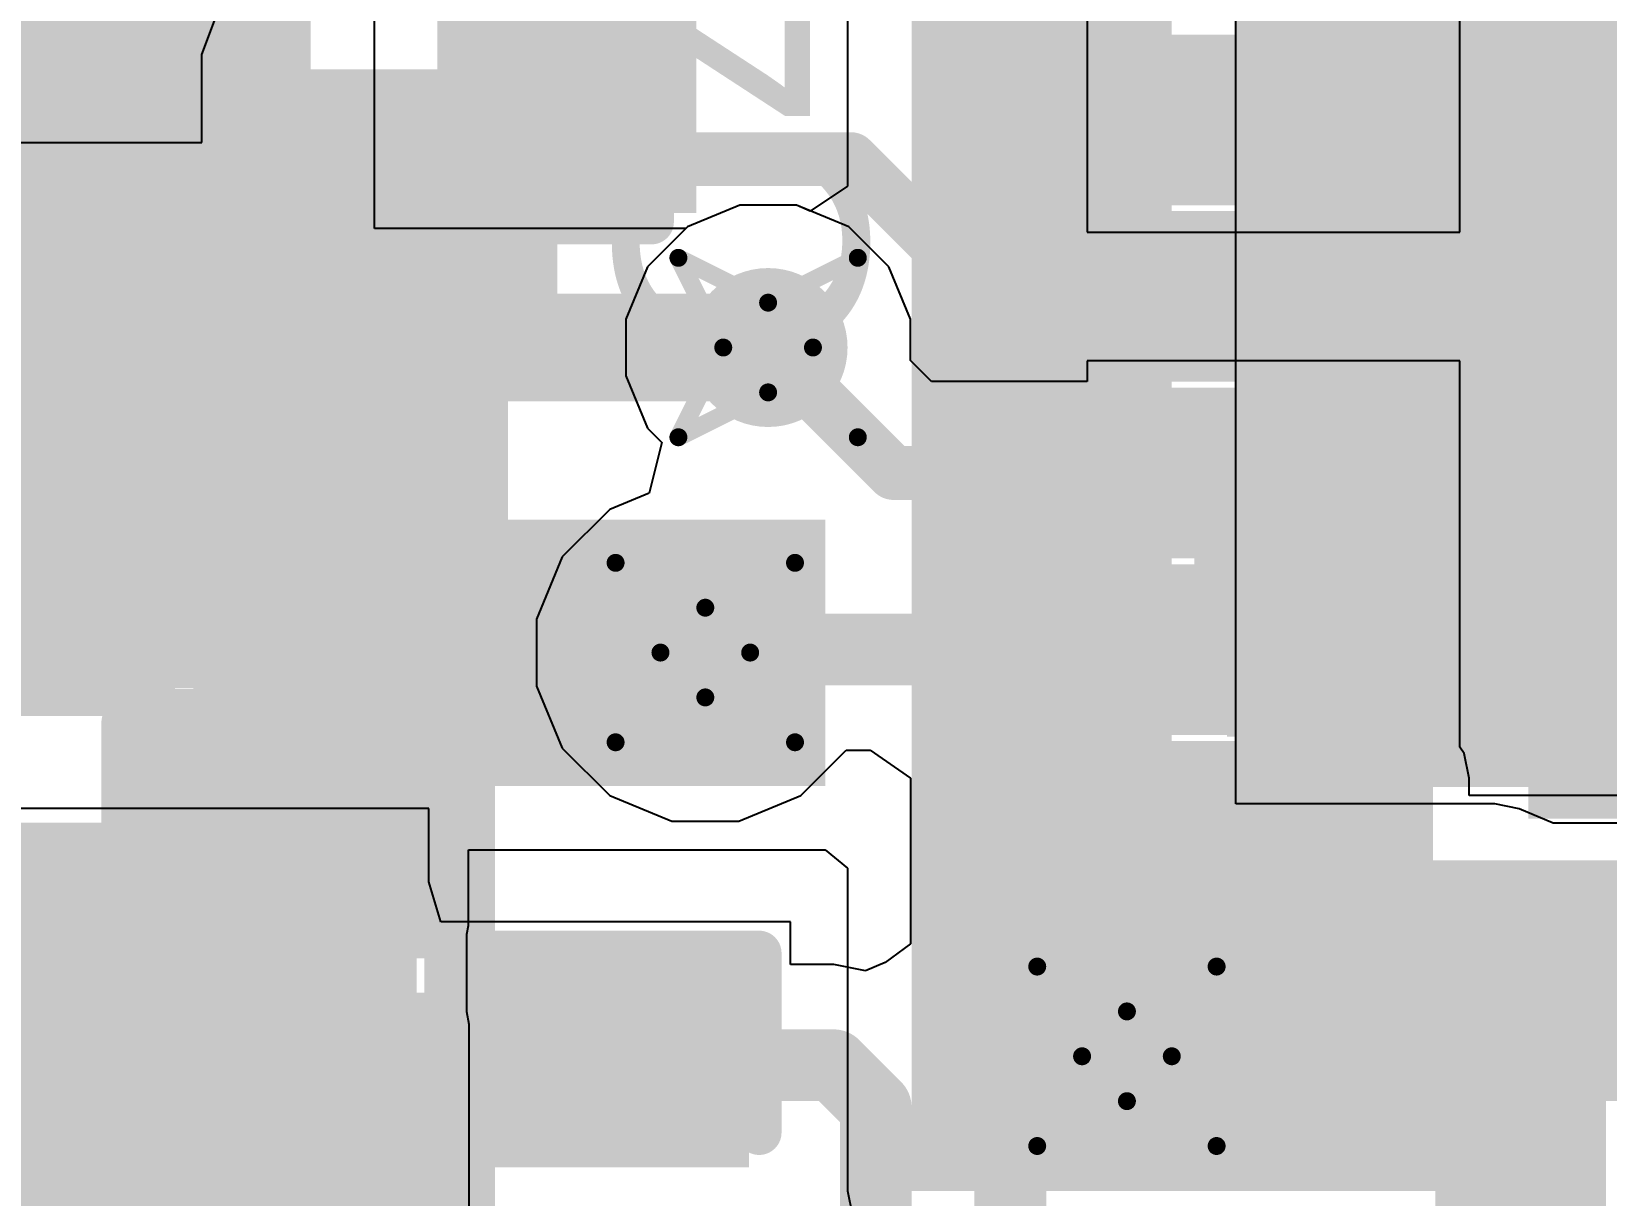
# Model space of a CAD drawing. Header units: inches. Extents: x -8 to 384, y -12 to 64.
# Drawn here: x 3.858 to 8.317, y 17.97 to 21.266 of the extents above; entities that cross this region are included whole.
import ezdxf

# ---------------------------------------------------------------- set-up
doc = ezdxf.new("R2010")
doc.units = ezdxf.units.IN
for name, color, linetype in [('Board_outline', 216, 'Continuous'), ('Bottom Layer', 5, 'Continuous'), ('Bottom Overlay', 54, 'Continuous'), ('Bottom Paste', 16, 'Continuous'), ('Bottom Solder', 6, 'Continuous'), ('Drill Drawing', 1, 'Continuous'), ('Top Layer', 1, 'Continuous'), ('Top Overlay', 2, 'Continuous'), ('Top Paste', 8, 'Continuous'), ('Top Solder', 216, 'Continuous'), ('Via Holes', 16, 'Continuous')]:
    doc.layers.add(name, color=color, linetype=linetype)
doc.styles.add('Arial', font='', dxfattribs={"height": 0.2})
doc.styles.get('Arial').set_extended_font_data('Arial')

# ---------------------------------------------------------------- blocks, each defined once
blk = doc.blocks.new('XC32M4_32_000_F12NLDT_7')
at = {"layer": 'Top Layer'}
for points in [[(-1.8, 1.45), (-0.5, 1.45), (-0.5, 0.25), (-1.8, 0.25)], [(0.5, 1.45), (1.8, 1.45), (1.8, 0.25), (0.5, 0.25)], [(-1.8, -0.25), (-0.5, -0.25), (-0.5, -1.45), (-1.8, -1.45)], [(0.5, -0.25), (1.8, -0.25), (1.8, -1.45), (0.5, -1.45)]]:
    blk.add_hatch(color=1, dxfattribs=at).paths.add_polyline_path(points)
at = {"layer": 'Top Paste'}
for points in [[(-1.8, 1.45), (-0.5, 1.45), (-0.5, 0.25), (-1.8, 0.25)], [(0.5, 1.45), (1.8, 1.45), (1.8, 0.25), (0.5, 0.25)], [(-1.8, -0.25), (-0.5, -0.25), (-0.5, -1.45), (-1.8, -1.45)], [(0.5, -0.25), (1.8, -0.25), (1.8, -1.45), (0.5, -1.45)]]:
    blk.add_hatch(color=8, dxfattribs=at).paths.add_polyline_path(points)
at = {"layer": 'Top Solder'}
for points in [[(-1.9016, 1.5516), (-0.3984, 1.5516), (-0.3984, 0.1484), (-1.9016, 0.1484)], [(0.3984, 1.5516), (1.9016, 1.5516), (1.9016, 0.1484), (0.3984, 0.1484)], [(-1.9016, -0.1484), (-0.3984, -0.1484), (-0.3984, -1.5516), (-1.9016, -1.5516)], [(0.3984, -0.1484), (1.9016, -0.1484), (1.9016, -1.5516), (0.3984, -1.5516)]]:
    blk.add_hatch(color=216, dxfattribs=at).paths.add_polyline_path(points)
at = {"layer": 'Top Overlay'}
for points in [[(-0.2024, 1.2954, 0.127, 0.127, 0), (0.204, 1.2954, 0.127, 0.127, 0)], [(-1.6502, -0.0508, 0.127, 0.127, 0), (-1.6502, 0.0762, 0.127, 0.127, 0)], [(1.6264, -0.0508, 0.127, 0.127, 0), (1.6264, 0.0762, 0.127, 0.127, 0)], [(-0.2024, -1.2954, 0.127, 0.127, 0), (0.204, -1.2954, 0.127, 0.127, 0)]]:
    blk.add_lwpolyline(points, format="xyseb", dxfattribs=at)
for points in [[(-0.2341, 1.2954, 0.0635, 0.0635, 1), (-0.1706, 1.2954, 0.0635, 0.0635, 1)], [(0.1723, 1.2954, 0.0635, 0.0635, 1), (0.2358, 1.2954, 0.0635, 0.0635, 1)], [(-1.6819, 0.0762, 0.0635, 0.0635, 1), (-1.6184, 0.0762, 0.0635, 0.0635, 1)], [(1.5947, 0.0762, 0.0635, 0.0635, 1), (1.6582, 0.0762, 0.0635, 0.0635, 1)], [(-1.6819, -0.0508, 0.0635, 0.0635, 1), (-1.6184, -0.0508, 0.0635, 0.0635, 1)], [(1.5947, -0.0508, 0.0635, 0.0635, 1), (1.6582, -0.0508, 0.0635, 0.0635, 1)], [(-2.0566, -0.9906, 0.254, 0.254, 1), (-2.1582, -0.9906, 0.254, 0.254, 1)], [(-2.2217, -0.9906, 0.127, 0.127, 1), (-2.0947, -0.9906, 0.127, 0.127, 1)], [(-2.1201, -0.9906, 0.127, 0.127, 1), (-1.9931, -0.9906, 0.127, 0.127, 1)], [(-0.2341, -1.2954, 0.0635, 0.0635, 1), (-0.1706, -1.2954, 0.0635, 0.0635, 1)], [(0.1723, -1.2954, 0.0635, 0.0635, 1), (0.2358, -1.2954, 0.0635, 0.0635, 1)]]:
    blk.add_lwpolyline(points, format="xyseb", close=True, dxfattribs=at)
blk = doc.blocks.new('C___0402_22')
at = {"layer": 'Top Layer'}
for points in [[(-0.6985, -0.3175), (-0.6985, 0.3175), (-0.2413, 0.3175), (-0.2413, -0.3175)], [(0.2413, -0.3175), (0.2413, 0.3175), (0.6985, 0.3175), (0.6985, -0.3175)]]:
    blk.add_hatch(color=1, dxfattribs=at).paths.add_polyline_path(points)
at = {"layer": 'Top Paste'}
for points in [[(-0.6985, -0.3175), (-0.6985, 0.3175), (-0.2413, 0.3175), (-0.2413, -0.3175)], [(0.2413, -0.3175), (0.2413, 0.3175), (0.6985, 0.3175), (0.6985, -0.3175)]]:
    blk.add_hatch(color=8, dxfattribs=at).paths.add_polyline_path(points)
at = {"layer": 'Top Solder'}
for points in [[(-0.7585, -0.3775), (-0.7585, 0.3775), (-0.1813, 0.3775), (-0.1813, -0.3775)], [(0.1813, -0.3775), (0.1813, 0.3775), (0.7585, 0.3775), (0.7585, -0.3775)]]:
    blk.add_hatch(color=216, dxfattribs=at).paths.add_polyline_path(points)
at = {"layer": 'Top Overlay'}
for points in [[(-0.7874, 0.4064, 0.127, 0.127, 0), (-0.2794, 0.4064, 0.127, 0.127, 0)], [(-0.7874, 0.4064, 0.127, 0.127, 0), (-0.7874, -0.4064, 0.127, 0.127, 0)], [(0.2794, 0.4064, 0.127, 0.127, 0), (0.7874, 0.4064, 0.127, 0.127, 0)], [(0.7874, 0.4064, 0.127, 0.127, 0), (0.7874, -0.4064, 0.127, 0.127, 0)], [(-0.7874, -0.4064, 0.127, 0.127, 0), (-0.2794, -0.4064, 0.127, 0.127, 0)], [(0.2794, -0.4064, 0.127, 0.127, 0), (0.7874, -0.4064, 0.127, 0.127, 0)]]:
    blk.add_lwpolyline(points, format="xyseb", dxfattribs=at)
for points in [[(-0.8191, 0.4064, 0.0635, 0.0635, 1), (-0.7556, 0.4064, 0.0635, 0.0635, 1)], [(-0.8191, 0.4064, 0.0635, 0.0635, 1), (-0.7556, 0.4064, 0.0635, 0.0635, 1)], [(-0.3111, 0.4064, 0.0635, 0.0635, 1), (-0.2477, 0.4064, 0.0635, 0.0635, 1)], [(0.2477, 0.4064, 0.0635, 0.0635, 1), (0.3111, 0.4064, 0.0635, 0.0635, 1)], [(0.7556, 0.4064, 0.0635, 0.0635, 1), (0.8191, 0.4064, 0.0635, 0.0635, 1)], [(0.7556, 0.4064, 0.0635, 0.0635, 1), (0.8191, 0.4064, 0.0635, 0.0635, 1)], [(-0.8191, -0.4064, 0.0635, 0.0635, 1), (-0.7556, -0.4064, 0.0635, 0.0635, 1)], [(-0.8191, -0.4064, 0.0635, 0.0635, 1), (-0.7556, -0.4064, 0.0635, 0.0635, 1)], [(-0.3111, -0.4064, 0.0635, 0.0635, 1), (-0.2477, -0.4064, 0.0635, 0.0635, 1)], [(0.2477, -0.4064, 0.0635, 0.0635, 1), (0.3111, -0.4064, 0.0635, 0.0635, 1)], [(0.7556, -0.4064, 0.0635, 0.0635, 1), (0.8191, -0.4064, 0.0635, 0.0635, 1)], [(0.7556, -0.4064, 0.0635, 0.0635, 1), (0.8191, -0.4064, 0.0635, 0.0635, 1)]]:
    blk.add_lwpolyline(points, format="xyseb", close=True, dxfattribs=at)
blk = doc.blocks.new('C___0402_B_32')
at = {"layer": 'Bottom Layer'}
for points in [[(-0.2413, 0.3175), (-0.2413, -0.3175), (-0.6985, -0.3175), (-0.6985, 0.3175)], [(0.6985, 0.3175), (0.6985, -0.3175), (0.2413, -0.3175), (0.2413, 0.3175)]]:
    blk.add_hatch(color=5, dxfattribs=at).paths.add_polyline_path(points)
at = {"layer": 'Bottom Paste'}
for points in [[(-0.2413, 0.3175), (-0.2413, -0.3175), (-0.6985, -0.3175), (-0.6985, 0.3175)], [(0.6985, 0.3175), (0.6985, -0.3175), (0.2413, -0.3175), (0.2413, 0.3175)]]:
    blk.add_hatch(color=16, dxfattribs=at).paths.add_polyline_path(points)
at = {"layer": 'Bottom Solder'}
for points in [[(-0.1813, 0.3775), (-0.1813, -0.3775), (-0.7585, -0.3775), (-0.7585, 0.3775)], [(0.7585, 0.3775), (0.7585, -0.3775), (0.1813, -0.3775), (0.1813, 0.3775)]]:
    blk.add_hatch(color=6, dxfattribs=at).paths.add_polyline_path(points)
at = {"layer": 'Bottom Overlay'}
for points in [[(-0.7874, -0.4064, 0.127, 0.127, 0), (-0.7874, 0.4064, 0.127, 0.127, 0)], [(-0.7874, 0.4064, 0.127, 0.127, 0), (-0.2794, 0.4064, 0.127, 0.127, 0)], [(0.2794, 0.4064, 0.127, 0.127, 0), (0.7874, 0.4064, 0.127, 0.127, 0)], [(0.7874, -0.4064, 0.127, 0.127, 0), (0.7874, 0.4064, 0.127, 0.127, 0)], [(-0.7874, -0.4064, 0.127, 0.127, 0), (-0.2794, -0.4064, 0.127, 0.127, 0)], [(0.2794, -0.4064, 0.127, 0.127, 0), (0.7874, -0.4064, 0.127, 0.127, 0)]]:
    blk.add_lwpolyline(points, format="xyseb", dxfattribs=at)
for points in [[(-0.8191, 0.4064, 0.0635, 0.0635, 1), (-0.7556, 0.4064, 0.0635, 0.0635, 1)], [(-0.8191, 0.4064, 0.0635, 0.0635, 1), (-0.7556, 0.4064, 0.0635, 0.0635, 1)], [(-0.3111, 0.4064, 0.0635, 0.0635, 1), (-0.2477, 0.4064, 0.0635, 0.0635, 1)], [(0.2477, 0.4064, 0.0635, 0.0635, 1), (0.3111, 0.4064, 0.0635, 0.0635, 1)], [(0.7556, 0.4064, 0.0635, 0.0635, 1), (0.8191, 0.4064, 0.0635, 0.0635, 1)], [(0.7556, 0.4064, 0.0635, 0.0635, 1), (0.8191, 0.4064, 0.0635, 0.0635, 1)], [(-0.8191, -0.4064, 0.0635, 0.0635, 1), (-0.7556, -0.4064, 0.0635, 0.0635, 1)], [(-0.8191, -0.4064, 0.0635, 0.0635, 1), (-0.7556, -0.4064, 0.0635, 0.0635, 1)], [(-0.3111, -0.4064, 0.0635, 0.0635, 1), (-0.2477, -0.4064, 0.0635, 0.0635, 1)], [(0.2477, -0.4064, 0.0635, 0.0635, 1), (0.3111, -0.4064, 0.0635, 0.0635, 1)], [(0.7556, -0.4064, 0.0635, 0.0635, 1), (0.8191, -0.4064, 0.0635, 0.0635, 1)], [(0.7556, -0.4064, 0.0635, 0.0635, 1), (0.8191, -0.4064, 0.0635, 0.0635, 1)]]:
    blk.add_lwpolyline(points, format="xyseb", close=True, dxfattribs=at)
blk = doc.blocks.new('X322516MOB4SI_41')
at = {"layer": 'Top Layer'}
for points in [[(-1.8, 1.45), (-0.4, 1.45), (-0.4, 0.25), (-1.8, 0.25)], [(0.4, 1.45), (1.8, 1.45), (1.8, 0.25), (0.4, 0.25)], [(-1.8, -0.25), (-0.4, -0.25), (-0.4, -1.45), (-1.8, -1.45)], [(0.4, -0.25), (1.8, -0.25), (1.8, -1.45), (0.4, -1.45)]]:
    blk.add_hatch(color=1, dxfattribs=at).paths.add_polyline_path(points)
at = {"layer": 'Top Paste'}
for points in [[(-1.8, 1.45), (-0.4, 1.45), (-0.4, 0.25), (-1.8, 0.25)], [(0.4, 1.45), (1.8, 1.45), (1.8, 0.25), (0.4, 0.25)], [(-1.8, -0.25), (-0.4, -0.25), (-0.4, -1.45), (-1.8, -1.45)], [(0.4, -0.25), (1.8, -0.25), (1.8, -1.45), (0.4, -1.45)]]:
    blk.add_hatch(color=8, dxfattribs=at).paths.add_polyline_path(points)
at = {"layer": 'Top Solder'}
for points in [[(-1.9016, 1.5516), (-0.2984, 1.5516), (-0.2984, 0.1484), (-1.9016, 0.1484)], [(0.2984, 1.5516), (1.9016, 1.5516), (1.9016, 0.1484), (0.2984, 0.1484)], [(-1.9016, -0.1484), (-0.2984, -0.1484), (-0.2984, -1.5516), (-1.9016, -1.5516)], [(0.2984, -0.1484), (1.9016, -0.1484), (1.9016, -1.5516), (0.2984, -1.5516)]]:
    blk.add_hatch(color=216, dxfattribs=at).paths.add_polyline_path(points)
at = {"layer": 'Top Overlay'}
for points in [[(-1.8796, -1.524, 0.127, 0.127, 0), (-1.8796, 1.524, 0.127, 0.127, 0)], [(-1.8796, 1.524, 0.127, 0.127, 0), (1.8796, 1.524, 0.127, 0.127, 0)], [(1.8796, -1.524, 0.127, 0.127, 0), (1.8796, 1.524, 0.127, 0.127, 0)], [(-1.8796, -1.524, 0.127, 0.127, 0), (1.8796, -1.524, 0.127, 0.127, 0)]]:
    blk.add_lwpolyline(points, format="xyseb", dxfattribs=at)
for points in [[(-1.9114, 1.524, 0.0635, 0.0635, 1), (-1.8478, 1.524, 0.0635, 0.0635, 1)], [(-1.9114, 1.524, 0.0635, 0.0635, 1), (-1.8478, 1.524, 0.0635, 0.0635, 1)], [(1.8478, 1.524, 0.0635, 0.0635, 1), (1.9114, 1.524, 0.0635, 0.0635, 1)], [(1.8478, 1.524, 0.0635, 0.0635, 1), (1.9114, 1.524, 0.0635, 0.0635, 1)], [(-2.0828, -1.4224, 0.254, 0.254, 1), (-2.1844, -1.4224, 0.254, 0.254, 1)], [(-2.2479, -1.4224, 0.127, 0.127, 1), (-2.1209, -1.4224, 0.127, 0.127, 1)], [(-2.1463, -1.4224, 0.127, 0.127, 1), (-2.0193, -1.4224, 0.127, 0.127, 1)], [(-1.9114, -1.524, 0.0635, 0.0635, 1), (-1.8478, -1.524, 0.0635, 0.0635, 1)], [(-1.9114, -1.524, 0.0635, 0.0635, 1), (-1.8478, -1.524, 0.0635, 0.0635, 1)], [(1.8478, -1.524, 0.0635, 0.0635, 1), (1.9114, -1.524, 0.0635, 0.0635, 1)], [(1.8478, -1.524, 0.0635, 0.0635, 1), (1.9114, -1.524, 0.0635, 0.0635, 1)]]:
    blk.add_lwpolyline(points, format="xyseb", close=True, dxfattribs=at)
blk = doc.blocks.new('32_QFN_44')
at = {"layer": 'Top Layer'}
for points in [[(-1.6101, 2.1001), (-1.8901, 2.1001), (-1.8901, 2.8001), (-1.6101, 2.8001)], [(-1.1099, 2.1001), (-1.3899, 2.1001), (-1.3899, 2.8001), (-1.1099, 2.8001)], [(-0.6101, 2.1001), (-0.8901, 2.1001), (-0.8901, 2.8001), (-0.6101, 2.8001)], [(-0.1099, 2.1001), (-0.3899, 2.1001), (-0.3899, 2.8001), (-0.1099, 2.8001)], [(0.3899, 2.1001), (0.1099, 2.1001), (0.1099, 2.8001), (0.3899, 2.8001)], [(-2.8001, 1.6101), (-2.8001, 1.8901), (-2.1001, 1.8901), (-2.1001, 1.6101)], [(1.627, -1.627), (-1.627, -1.627), (-1.627, 1.627), (1.627, 1.627)]]:
    blk.add_hatch(color=1, dxfattribs=at).paths.add_polyline_path(points)
at = {"layer": 'Top Paste'}
for points in [[(-1.6101, 2.1001), (-1.8901, 2.1001), (-1.8901, 2.8001), (-1.6101, 2.8001)], [(-1.1099, 2.1001), (-1.3899, 2.1001), (-1.3899, 2.8001), (-1.1099, 2.8001)], [(-0.6101, 2.1001), (-0.8901, 2.1001), (-0.8901, 2.8001), (-0.6101, 2.8001)], [(-0.1099, 2.1001), (-0.3899, 2.1001), (-0.3899, 2.8001), (-0.1099, 2.8001)], [(0.3899, 2.1001), (0.1099, 2.1001), (0.1099, 2.8001), (0.3899, 2.8001)], [(-2.8001, 1.6101), (-2.8001, 1.8901), (-2.1001, 1.8901), (-2.1001, 1.6101)], [(1.627, -1.627), (-1.627, -1.627), (-1.627, 1.627), (1.627, 1.627)]]:
    blk.add_hatch(color=8, dxfattribs=at).paths.add_polyline_path(points)
at = {"layer": 'Top Solder'}
for points in [[(-1.5085, 1.9985), (-1.9917, 1.9985), (-1.9917, 2.9017), (-1.5085, 2.9017)], [(-1.0083, 1.9985), (-1.4915, 1.9985), (-1.4915, 2.9017), (-1.0083, 2.9017)], [(-0.5085, 1.9985), (-0.9917, 1.9985), (-0.9917, 2.9017), (-0.5085, 2.9017)], [(-0.0083, 1.9985), (-0.4915, 1.9985), (-0.4915, 2.9017), (-0.0083, 2.9017)], [(0.4915, 1.9985), (0.0083, 1.9985), (0.0083, 2.9017), (0.4915, 2.9017)], [(-2.9017, 1.5085), (-2.9017, 1.9917), (-1.9985, 1.9917), (-1.9985, 1.5085)], [(1.7286, -1.7286), (-1.7286, -1.7286), (-1.7286, 1.7286), (1.7286, 1.7286)]]:
    blk.add_hatch(color=216, dxfattribs=at).paths.add_polyline_path(points)
at = {"layer": 'Top Overlay'}
for points in [[(-2.5654, 2.5654, 0.127, 0.127, 0), (-2.1336, 2.5654, 0.127, 0.127, 0)], [(-2.5654, 2.5654, 0.127, 0.127, 0), (-2.5654, 2.1336, 0.127, 0.127, 0)]]:
    blk.add_lwpolyline(points, format="xyseb", dxfattribs=at)
for points in [[(-2.5972, 2.5654, 0.0635, 0.0635, 1), (-2.5337, 2.5654, 0.0635, 0.0635, 1)], [(-2.5972, 2.5654, 0.0635, 0.0635, 1), (-2.5337, 2.5654, 0.0635, 0.0635, 1)], [(-2.1654, 2.5654, 0.0635, 0.0635, 1), (-2.1019, 2.5654, 0.0635, 0.0635, 1)], [(-2.5972, 2.1336, 0.0635, 0.0635, 1), (-2.5337, 2.1336, 0.0635, 0.0635, 1)]]:
    blk.add_lwpolyline(points, format="xyseb", close=True, dxfattribs=at)
blk = doc.blocks.new('IND_0402_B_67')
at = {"layer": 'Bottom Layer'}
for points in [[(-0.55, 0.3), (-0.15, 0.3), (-0.15, -0.3), (-0.55, -0.3)], [(0.15, 0.3), (0.55, 0.3), (0.55, -0.3), (0.15, -0.3)]]:
    blk.add_hatch(color=5, dxfattribs=at).paths.add_polyline_path(points)
at = {"layer": 'Bottom Paste'}
for points in [[(-0.55, 0.3), (-0.15, 0.3), (-0.15, -0.3), (-0.55, -0.3)], [(0.15, 0.3), (0.55, 0.3), (0.55, -0.3), (0.15, -0.3)]]:
    blk.add_hatch(color=16, dxfattribs=at).paths.add_polyline_path(points)
at = {"layer": 'Bottom Solder'}
for points in [[(-0.6516, 0.4016), (-0.0484, 0.4016), (-0.0484, -0.4016), (-0.6516, -0.4016)], [(0.0484, 0.4016), (0.6516, 0.4016), (0.6516, -0.4016), (0.0484, -0.4016)]]:
    blk.add_hatch(color=6, dxfattribs=at).paths.add_polyline_path(points)
at = {"layer": 'Bottom Overlay'}
for points in [[(-0.7112, 0.4572, 0.2, 0.2, 0), (-0.7112, -0.4572, 0.2, 0.2, 0)], [(-0.7112, 0.4572, 0.2, 0.2, 0), (-0.3048, 0.4572, 0.2, 0.2, 0)], [(-0.3048, 0.4572, 0.2, 0.2, 0), (0.7112, 0.4572, 0.2, 0.2, 0)], [(0.7112, 0.4572, 0.2, 0.2, 0), (0.7112, -0.4572, 0.2, 0.2, 0)], [(-0.7112, -0.4572, 0.2, 0.2, 0), (-0.3048, -0.4572, 0.2, 0.2, 0)], [(-0.3048, -0.4572, 0.2, 0.2, 0), (0.7112, -0.4572, 0.2, 0.2, 0)]]:
    blk.add_lwpolyline(points, format="xyseb", dxfattribs=at)
for points in [[(-0.7612, 0.4572, 0.1, 0.1, 1), (-0.6612, 0.4572, 0.1, 0.1, 1)], [(-0.7612, 0.4572, 0.1, 0.1, 1), (-0.6612, 0.4572, 0.1, 0.1, 1)], [(-0.3548, 0.4572, 0.1, 0.1, 1), (-0.2548, 0.4572, 0.1, 0.1, 1)], [(-0.3548, 0.4572, 0.1, 0.1, 1), (-0.2548, 0.4572, 0.1, 0.1, 1)], [(0.6612, 0.4572, 0.1, 0.1, 1), (0.7612, 0.4572, 0.1, 0.1, 1)], [(0.6612, 0.4572, 0.1, 0.1, 1), (0.7612, 0.4572, 0.1, 0.1, 1)], [(-0.7612, -0.4572, 0.1, 0.1, 1), (-0.6612, -0.4572, 0.1, 0.1, 1)], [(-0.7612, -0.4572, 0.1, 0.1, 1), (-0.6612, -0.4572, 0.1, 0.1, 1)], [(-0.3548, -0.4572, 0.1, 0.1, 1), (-0.2548, -0.4572, 0.1, 0.1, 1)], [(-0.3548, -0.4572, 0.1, 0.1, 1), (-0.2548, -0.4572, 0.1, 0.1, 1)], [(0.6612, -0.4572, 0.1, 0.1, 1), (0.7612, -0.4572, 0.1, 0.1, 1)], [(0.6612, -0.4572, 0.1, 0.1, 1), (0.7612, -0.4572, 0.1, 0.1, 1)]]:
    blk.add_lwpolyline(points, format="xyseb", close=True, dxfattribs=at)
blk = doc.blocks.new('C___0402_B_80')
at = {"layer": 'Bottom Layer'}
for points in [[(-0.2413, 0.3175), (-0.2413, -0.3175), (-0.6985, -0.3175), (-0.6985, 0.3175)], [(0.6985, 0.3175), (0.6985, -0.3175), (0.2413, -0.3175), (0.2413, 0.3175)]]:
    blk.add_hatch(color=5, dxfattribs=at).paths.add_polyline_path(points)
at = {"layer": 'Bottom Paste'}
for points in [[(-0.2413, 0.3175), (-0.2413, -0.3175), (-0.6985, -0.3175), (-0.6985, 0.3175)], [(0.6985, 0.3175), (0.6985, -0.3175), (0.2413, -0.3175), (0.2413, 0.3175)]]:
    blk.add_hatch(color=16, dxfattribs=at).paths.add_polyline_path(points)
at = {"layer": 'Bottom Solder'}
for points in [[(-0.1813, 0.3775), (-0.1813, -0.3775), (-0.7585, -0.3775), (-0.7585, 0.3775)], [(0.7585, 0.3775), (0.7585, -0.3775), (0.1813, -0.3775), (0.1813, 0.3775)]]:
    blk.add_hatch(color=6, dxfattribs=at).paths.add_polyline_path(points)
at = {"layer": 'Bottom Overlay'}
for points in [[(-0.2794, 0.4064, 0.127, 0.127, 0), (-0.7874, 0.4064, 0.127, 0.127, 0)], [(-0.7874, -0.4064, 0.127, 0.127, 0), (-0.7874, 0.4064, 0.127, 0.127, 0)], [(0.7874, 0.4064, 0.127, 0.127, 0), (0.2794, 0.4064, 0.127, 0.127, 0)], [(0.7874, -0.4064, 0.127, 0.127, 0), (0.7874, 0.4064, 0.127, 0.127, 0)], [(-0.2794, -0.4064, 0.127, 0.127, 0), (-0.7874, -0.4064, 0.127, 0.127, 0)], [(0.7874, -0.4064, 0.127, 0.127, 0), (0.2794, -0.4064, 0.127, 0.127, 0)]]:
    blk.add_lwpolyline(points, format="xyseb", dxfattribs=at)
for points in [[(-0.8191, 0.4064, 0.0635, 0.0635, 1), (-0.7556, 0.4064, 0.0635, 0.0635, 1)], [(-0.8191, 0.4064, 0.0635, 0.0635, 1), (-0.7556, 0.4064, 0.0635, 0.0635, 1)], [(-0.3111, 0.4064, 0.0635, 0.0635, 1), (-0.2477, 0.4064, 0.0635, 0.0635, 1)], [(0.2477, 0.4064, 0.0635, 0.0635, 1), (0.3111, 0.4064, 0.0635, 0.0635, 1)], [(0.7556, 0.4064, 0.0635, 0.0635, 1), (0.8191, 0.4064, 0.0635, 0.0635, 1)], [(0.7556, 0.4064, 0.0635, 0.0635, 1), (0.8191, 0.4064, 0.0635, 0.0635, 1)], [(-0.8191, -0.4064, 0.0635, 0.0635, 1), (-0.7556, -0.4064, 0.0635, 0.0635, 1)], [(-0.8191, -0.4064, 0.0635, 0.0635, 1), (-0.7556, -0.4064, 0.0635, 0.0635, 1)], [(-0.3111, -0.4064, 0.0635, 0.0635, 1), (-0.2477, -0.4064, 0.0635, 0.0635, 1)], [(0.2477, -0.4064, 0.0635, 0.0635, 1), (0.3111, -0.4064, 0.0635, 0.0635, 1)], [(0.7556, -0.4064, 0.0635, 0.0635, 1), (0.8191, -0.4064, 0.0635, 0.0635, 1)], [(0.7556, -0.4064, 0.0635, 0.0635, 1), (0.8191, -0.4064, 0.0635, 0.0635, 1)]]:
    blk.add_lwpolyline(points, format="xyseb", close=True, dxfattribs=at)
blk = doc.blocks.new('C___0402_B_82')
at = {"layer": 'Bottom Layer'}
for points in [[(-0.2413, 0.3175), (-0.2413, -0.3175), (-0.6985, -0.3175), (-0.6985, 0.3175)], [(0.6985, 0.3175), (0.6985, -0.3175), (0.2413, -0.3175), (0.2413, 0.3175)]]:
    blk.add_hatch(color=5, dxfattribs=at).paths.add_polyline_path(points)
at = {"layer": 'Bottom Paste'}
for points in [[(-0.2413, 0.3175), (-0.2413, -0.3175), (-0.6985, -0.3175), (-0.6985, 0.3175)], [(0.6985, 0.3175), (0.6985, -0.3175), (0.2413, -0.3175), (0.2413, 0.3175)]]:
    blk.add_hatch(color=16, dxfattribs=at).paths.add_polyline_path(points)
at = {"layer": 'Bottom Solder'}
for points in [[(-0.1813, 0.3775), (-0.1813, -0.3775), (-0.7585, -0.3775), (-0.7585, 0.3775)], [(0.7585, 0.3775), (0.7585, -0.3775), (0.1813, -0.3775), (0.1813, 0.3775)]]:
    blk.add_hatch(color=6, dxfattribs=at).paths.add_polyline_path(points)
at = {"layer": 'Bottom Overlay'}
for points in [[(-0.7874, 0.4064, 0.127, 0.127, 0), (-0.7874, -0.4064, 0.127, 0.127, 0)], [(-0.7874, 0.4064, 0.127, 0.127, 0), (-0.2794, 0.4064, 0.127, 0.127, 0)], [(0.2794, 0.4064, 0.127, 0.127, 0), (0.7874, 0.4064, 0.127, 0.127, 0)], [(0.7874, 0.4064, 0.127, 0.127, 0), (0.7874, -0.4064, 0.127, 0.127, 0)], [(-0.7874, -0.4064, 0.127, 0.127, 0), (-0.2794, -0.4064, 0.127, 0.127, 0)], [(0.2794, -0.4064, 0.127, 0.127, 0), (0.7874, -0.4064, 0.127, 0.127, 0)]]:
    blk.add_lwpolyline(points, format="xyseb", dxfattribs=at)
for points in [[(-0.8191, 0.4064, 0.0635, 0.0635, 1), (-0.7556, 0.4064, 0.0635, 0.0635, 1)], [(-0.8191, 0.4064, 0.0635, 0.0635, 1), (-0.7556, 0.4064, 0.0635, 0.0635, 1)], [(-0.3111, 0.4064, 0.0635, 0.0635, 1), (-0.2477, 0.4064, 0.0635, 0.0635, 1)], [(0.2477, 0.4064, 0.0635, 0.0635, 1), (0.3111, 0.4064, 0.0635, 0.0635, 1)], [(0.7556, 0.4064, 0.0635, 0.0635, 1), (0.8191, 0.4064, 0.0635, 0.0635, 1)], [(0.7556, 0.4064, 0.0635, 0.0635, 1), (0.8191, 0.4064, 0.0635, 0.0635, 1)], [(-0.8191, -0.4064, 0.0635, 0.0635, 1), (-0.7556, -0.4064, 0.0635, 0.0635, 1)], [(-0.8191, -0.4064, 0.0635, 0.0635, 1), (-0.7556, -0.4064, 0.0635, 0.0635, 1)], [(-0.3111, -0.4064, 0.0635, 0.0635, 1), (-0.2477, -0.4064, 0.0635, 0.0635, 1)], [(0.2477, -0.4064, 0.0635, 0.0635, 1), (0.3111, -0.4064, 0.0635, 0.0635, 1)], [(0.7556, -0.4064, 0.0635, 0.0635, 1), (0.8191, -0.4064, 0.0635, 0.0635, 1)], [(0.7556, -0.4064, 0.0635, 0.0635, 1), (0.8191, -0.4064, 0.0635, 0.0635, 1)]]:
    blk.add_lwpolyline(points, format="xyseb", close=True, dxfattribs=at)
blk = doc.blocks.new('C___0402_84')
at = {"layer": 'Top Layer'}
for points in [[(-0.6985, -0.3175), (-0.6985, 0.3175), (-0.2413, 0.3175), (-0.2413, -0.3175)], [(0.2413, -0.3175), (0.2413, 0.3175), (0.6985, 0.3175), (0.6985, -0.3175)]]:
    blk.add_hatch(color=1, dxfattribs=at).paths.add_polyline_path(points)
at = {"layer": 'Top Paste'}
for points in [[(-0.6985, -0.3175), (-0.6985, 0.3175), (-0.2413, 0.3175), (-0.2413, -0.3175)], [(0.2413, -0.3175), (0.2413, 0.3175), (0.6985, 0.3175), (0.6985, -0.3175)]]:
    blk.add_hatch(color=8, dxfattribs=at).paths.add_polyline_path(points)
at = {"layer": 'Top Solder'}
for points in [[(-0.7585, -0.3775), (-0.7585, 0.3775), (-0.1813, 0.3775), (-0.1813, -0.3775)], [(0.1813, -0.3775), (0.1813, 0.3775), (0.7585, 0.3775), (0.7585, -0.3775)]]:
    blk.add_hatch(color=216, dxfattribs=at).paths.add_polyline_path(points)
at = {"layer": 'Top Overlay'}
for points in [[(-0.7874, 0.4064, 0.127, 0.127, 0), (-0.7874, -0.4064, 0.127, 0.127, 0)], [(-0.7874, 0.4064, 0.127, 0.127, 0), (-0.2794, 0.4064, 0.127, 0.127, 0)], [(0.2794, 0.4064, 0.127, 0.127, 0), (0.7874, 0.4064, 0.127, 0.127, 0)], [(0.7874, 0.4064, 0.127, 0.127, 0), (0.7874, -0.4064, 0.127, 0.127, 0)], [(-0.7874, -0.4064, 0.127, 0.127, 0), (-0.2794, -0.4064, 0.127, 0.127, 0)], [(0.2794, -0.4064, 0.127, 0.127, 0), (0.7874, -0.4064, 0.127, 0.127, 0)]]:
    blk.add_lwpolyline(points, format="xyseb", dxfattribs=at)
for points in [[(-0.8191, 0.4064, 0.0635, 0.0635, 1), (-0.7556, 0.4064, 0.0635, 0.0635, 1)], [(-0.8191, 0.4064, 0.0635, 0.0635, 1), (-0.7556, 0.4064, 0.0635, 0.0635, 1)], [(-0.3111, 0.4064, 0.0635, 0.0635, 1), (-0.2477, 0.4064, 0.0635, 0.0635, 1)], [(0.2477, 0.4064, 0.0635, 0.0635, 1), (0.3111, 0.4064, 0.0635, 0.0635, 1)], [(0.7556, 0.4064, 0.0635, 0.0635, 1), (0.8191, 0.4064, 0.0635, 0.0635, 1)], [(0.7556, 0.4064, 0.0635, 0.0635, 1), (0.8191, 0.4064, 0.0635, 0.0635, 1)], [(-0.8191, -0.4064, 0.0635, 0.0635, 1), (-0.7556, -0.4064, 0.0635, 0.0635, 1)], [(-0.8191, -0.4064, 0.0635, 0.0635, 1), (-0.7556, -0.4064, 0.0635, 0.0635, 1)], [(-0.3111, -0.4064, 0.0635, 0.0635, 1), (-0.2477, -0.4064, 0.0635, 0.0635, 1)], [(0.2477, -0.4064, 0.0635, 0.0635, 1), (0.3111, -0.4064, 0.0635, 0.0635, 1)], [(0.7556, -0.4064, 0.0635, 0.0635, 1), (0.8191, -0.4064, 0.0635, 0.0635, 1)], [(0.7556, -0.4064, 0.0635, 0.0635, 1), (0.8191, -0.4064, 0.0635, 0.0635, 1)]]:
    blk.add_lwpolyline(points, format="xyseb", close=True, dxfattribs=at)

msp = doc.modelspace()

# ---------------------------------------------------------------- hatches: boundary and pattern name
at = {"layer": 'Bottom Layer'}
for points in [[(5.0292, 20.7518), (5.7404, 20.7518), (5.7404, 23.9014), (5.0292, 23.9014)], [(6.35, 17.9832), (7.0866, 17.9832), (7.0866, 22.9362), (6.35, 22.9362)], [(7.2644, 19.1262), (11.7094, 19.1262), (11.7094, 21.971), (7.2644, 21.971)], [(1.9558, 20.2184), (4.6482, 20.2184), (4.6482, 21.59), (1.9558, 21.59)], [(4.3161, 18.7342), (4.9142, 18.7342), (4.9142, 19.8832), (4.3161, 19.8832)], [(4.3161, 19.1298), (6.1056, 19.1298), (6.1056, 19.8832), (4.3161, 19.8832)], [(6.6294, 17.9832), (8.001, 17.9832), (8.001, 18.8976), (6.6294, 18.8976)], [(2.1317, 17.6439), (4.9163, 17.6439), (4.9163, 18.4546), (2.1317, 18.4546)]]:
    msp.add_hatch(color=5, dxfattribs=at).paths.add_polyline_path(points)
h = msp.add_hatch(color=5, dxfattribs=at)
edge = h.paths.add_edge_path()
edge.add_arc((5.9436, 20.3708), 0.225, 0, 360)
h = msp.add_hatch(color=5, dxfattribs=at)
edge = h.paths.add_edge_path()
edge.add_arc((5.7658, 19.5072), 0.3, 0, 360)
h = msp.add_hatch(color=5, dxfattribs=at)
edge = h.paths.add_edge_path()
edge.add_arc((6.9596, 18.3642), 0.3, 0, 360)
at = {"layer": 'Top Layer'}
for points in [[(4.4958, 20.828), (5.207, 20.828), (5.207, 21.1582), (4.4958, 21.1582)], [(2.8194, 19.4056), (5.207, 19.4056), (5.207, 20.8788), (2.8194, 20.8788)], [(6.5278, 18.0848), (7.747, 18.0848), (7.747, 19.1516), (6.5278, 19.1516)]]:
    msp.add_hatch(color=1, dxfattribs=at).paths.add_polyline_path(points)
h = msp.add_hatch(color=1, dxfattribs=at)
edge = h.paths.add_edge_path()
edge.add_arc((5.9436, 20.3708), 0.225, 0, 360)
h = msp.add_hatch(color=1, dxfattribs=at)
edge = h.paths.add_edge_path()
edge.add_arc((5.7658, 19.5072), 0.3, 0, 360)
h = msp.add_hatch(color=1, dxfattribs=at)
edge = h.paths.add_edge_path()
edge.add_arc((6.9596, 18.3642), 0.3, 0, 360)
at = {"layer": 'Via Holes'}
h = msp.add_hatch(color=7, dxfattribs=at)
edge = h.paths.add_edge_path()
edge.add_arc((5.9436, 20.3708), 0.15, 0, 360)
h = msp.add_hatch(color=7, dxfattribs=at)
edge = h.paths.add_edge_path()
edge.add_arc((5.7658, 19.5072), 0.15, 0, 360)
h = msp.add_hatch(color=7, dxfattribs=at)
edge = h.paths.add_edge_path()
edge.add_arc((6.9596, 18.3642), 0.15, 0, 360)

# ---------------------------------------------------------------- linework, layer by layer
at = {"layer": 'Board_outline'}
msp.add_lwpolyline([(37.5368, 13.3604, 0.254, 0.254, 1), (-7.4632, 13.3604, 0.254, 0.254, 1)], format="xyseb", close=True, dxfattribs=at)
at = {"layer": 'Bottom Layer'}
for p, q in [((7.2679, 19.0789), (7.2679, 22.1961)), ((4.8295, 20.7075), (4.8295, 21.59)), ((6.1687, 21.5712), (6.1687, 20.8278)), ((6.1687, 20.8278), (6.0631, 20.7573)), ((5.8635, 20.7736), (5.7154, 20.7123)), ((6.0237, 20.7736), (5.8635, 20.7736)), ((6.0631, 20.7573), (6.0237, 20.7736)), ((5.7106, 20.7075), (4.8295, 20.7075)), ((5.7154, 20.7123), (5.7106, 20.7075)), ((8.001, 19.0789), (7.2679, 19.0789)), ((8.0704, 19.0651), (8.001, 19.0789)), ((8.1661, 19.0246), (8.0704, 19.0651)), ((9.1567, 19.0246), (8.1661, 19.0246)), ((8.1661, 19.0246), (8.1661, 19.0246)), ((5.0955, 18.7342), (5.0955, 18.9485)), ((5.0955, 18.9485), (6.1056, 18.9485)), ((6.1056, 18.9485), (6.1687, 18.8967)), ((6.1687, 18.8967), (6.1687, 17.9832)), ((5.0906, 18.7096), (5.0955, 18.7342)), ((5.0906, 18.4898), (5.0906, 18.7096)), ((5.0976, 18.4546), (5.0906, 18.4898)), ((5.0976, 17.6439), (5.0976, 18.4546)), ((6.1687, 17.9832), (6.1825, 17.9138))]:
    msp.add_line(p, q, dxfattribs=at)
msp.add_lwpolyline([(4.4958, 20.3708, 0.3048, 0.3048, 0), (5.9436, 20.3708, 0.3048, 0.3048, 0)], format="xyseb", dxfattribs=at)
for points in [[(4.4196, 20.3708, 0.1524, 0.1524, 1), (4.572, 20.3708, 0.1524, 0.1524, 1)], [(5.8674, 20.3708, 0.1524, 0.1524, 1), (6.0198, 20.3708, 0.1524, 0.1524, 1)]]:
    msp.add_lwpolyline(points, format="xyseb", close=True, dxfattribs=at)
at = {"layer": 'Drill Drawing'}
for points in [[(5.6896, 20.6248, 0.0508, 0.0508, 0), (5.9436, 20.4978, 0.0508, 0.0508, 0)], [(5.6896, 20.6248, 0.0508, 0.0508, 0), (5.8166, 20.3708, 0.0508, 0.0508, 0)], [(5.9436, 20.4978, 0.0508, 0.0508, 0), (6.1976, 20.6248, 0.0508, 0.0508, 0)], [(6.0706, 20.3708, 0.0508, 0.0508, 0), (6.1976, 20.6248, 0.0508, 0.0508, 0)], [(5.6896, 20.1168, 0.0508, 0.0508, 0), (5.8166, 20.3708, 0.0508, 0.0508, 0)], [(6.0706, 20.3708, 0.0508, 0.0508, 0), (6.1976, 20.1168, 0.0508, 0.0508, 0)], [(5.6896, 20.1168, 0.0508, 0.0508, 0), (5.9436, 20.2438, 0.0508, 0.0508, 0)], [(5.9436, 20.2438, 0.0508, 0.0508, 0), (6.1976, 20.1168, 0.0508, 0.0508, 0)], [(5.5118, 19.7612, 0.0508, 0.0508, 0), (5.7658, 19.6342, 0.0508, 0.0508, 0)], [(5.5118, 19.7612, 0.0508, 0.0508, 0), (5.6388, 19.5072, 0.0508, 0.0508, 0)], [(5.7658, 19.6342, 0.0508, 0.0508, 0), (6.0198, 19.7612, 0.0508, 0.0508, 0)], [(5.8928, 19.5072, 0.0508, 0.0508, 0), (6.0198, 19.7612, 0.0508, 0.0508, 0)], [(5.5118, 19.2532, 0.0508, 0.0508, 0), (5.6388, 19.5072, 0.0508, 0.0508, 0)], [(5.8928, 19.5072, 0.0508, 0.0508, 0), (6.0198, 19.2532, 0.0508, 0.0508, 0)], [(5.5118, 19.2532, 0.0508, 0.0508, 0), (5.7658, 19.3802, 0.0508, 0.0508, 0)], [(5.7658, 19.3802, 0.0508, 0.0508, 0), (6.0198, 19.2532, 0.0508, 0.0508, 0)], [(6.7056, 18.6182, 0.0508, 0.0508, 0), (6.9596, 18.4912, 0.0508, 0.0508, 0)], [(6.7056, 18.6182, 0.0508, 0.0508, 0), (6.8326, 18.3642, 0.0508, 0.0508, 0)], [(6.9596, 18.4912, 0.0508, 0.0508, 0), (7.2136, 18.6182, 0.0508, 0.0508, 0)], [(7.0866, 18.3642, 0.0508, 0.0508, 0), (7.2136, 18.6182, 0.0508, 0.0508, 0)], [(6.7056, 18.1102, 0.0508, 0.0508, 0), (6.8326, 18.3642, 0.0508, 0.0508, 0)], [(7.0866, 18.3642, 0.0508, 0.0508, 0), (7.2136, 18.1102, 0.0508, 0.0508, 0)], [(6.7056, 18.1102, 0.0508, 0.0508, 0), (6.9596, 18.2372, 0.0508, 0.0508, 0)], [(6.9596, 18.2372, 0.0508, 0.0508, 0), (7.2136, 18.1102, 0.0508, 0.0508, 0)]]:
    msp.add_lwpolyline(points, format="xyseb", dxfattribs=at)
for points in [[(5.6769, 20.6248, 0.0254, 0.0254, 1), (5.7023, 20.6248, 0.0254, 0.0254, 1)], [(5.6769, 20.6248, 0.0254, 0.0254, 1), (5.7023, 20.6248, 0.0254, 0.0254, 1)], [(6.1849, 20.6248, 0.0254, 0.0254, 1), (6.2103, 20.6248, 0.0254, 0.0254, 1)], [(6.1849, 20.6248, 0.0254, 0.0254, 1), (6.2103, 20.6248, 0.0254, 0.0254, 1)], [(5.9309, 20.4978, 0.0254, 0.0254, 1), (5.9563, 20.4978, 0.0254, 0.0254, 1)], [(5.9309, 20.4978, 0.0254, 0.0254, 1), (5.9563, 20.4978, 0.0254, 0.0254, 1)], [(5.8039, 20.3708, 0.0254, 0.0254, 1), (5.8293, 20.3708, 0.0254, 0.0254, 1)], [(5.8039, 20.3708, 0.0254, 0.0254, 1), (5.8293, 20.3708, 0.0254, 0.0254, 1)], [(6.0579, 20.3708, 0.0254, 0.0254, 1), (6.0833, 20.3708, 0.0254, 0.0254, 1)], [(6.0579, 20.3708, 0.0254, 0.0254, 1), (6.0833, 20.3708, 0.0254, 0.0254, 1)], [(5.9309, 20.2438, 0.0254, 0.0254, 1), (5.9563, 20.2438, 0.0254, 0.0254, 1)], [(5.9309, 20.2438, 0.0254, 0.0254, 1), (5.9563, 20.2438, 0.0254, 0.0254, 1)], [(5.6769, 20.1168, 0.0254, 0.0254, 1), (5.7023, 20.1168, 0.0254, 0.0254, 1)], [(5.6769, 20.1168, 0.0254, 0.0254, 1), (5.7023, 20.1168, 0.0254, 0.0254, 1)], [(6.1849, 20.1168, 0.0254, 0.0254, 1), (6.2103, 20.1168, 0.0254, 0.0254, 1)], [(6.1849, 20.1168, 0.0254, 0.0254, 1), (6.2103, 20.1168, 0.0254, 0.0254, 1)], [(5.4991, 19.7612, 0.0254, 0.0254, 1), (5.5245, 19.7612, 0.0254, 0.0254, 1)], [(5.4991, 19.7612, 0.0254, 0.0254, 1), (5.5245, 19.7612, 0.0254, 0.0254, 1)], [(6.0071, 19.7612, 0.0254, 0.0254, 1), (6.0325, 19.7612, 0.0254, 0.0254, 1)], [(6.0071, 19.7612, 0.0254, 0.0254, 1), (6.0325, 19.7612, 0.0254, 0.0254, 1)], [(5.7531, 19.6342, 0.0254, 0.0254, 1), (5.7785, 19.6342, 0.0254, 0.0254, 1)], [(5.7531, 19.6342, 0.0254, 0.0254, 1), (5.7785, 19.6342, 0.0254, 0.0254, 1)], [(5.6261, 19.5072, 0.0254, 0.0254, 1), (5.6515, 19.5072, 0.0254, 0.0254, 1)], [(5.6261, 19.5072, 0.0254, 0.0254, 1), (5.6515, 19.5072, 0.0254, 0.0254, 1)], [(5.8801, 19.5072, 0.0254, 0.0254, 1), (5.9055, 19.5072, 0.0254, 0.0254, 1)], [(5.8801, 19.5072, 0.0254, 0.0254, 1), (5.9055, 19.5072, 0.0254, 0.0254, 1)], [(5.7531, 19.3802, 0.0254, 0.0254, 1), (5.7785, 19.3802, 0.0254, 0.0254, 1)], [(5.7531, 19.3802, 0.0254, 0.0254, 1), (5.7785, 19.3802, 0.0254, 0.0254, 1)], [(5.4991, 19.2532, 0.0254, 0.0254, 1), (5.5245, 19.2532, 0.0254, 0.0254, 1)], [(5.4991, 19.2532, 0.0254, 0.0254, 1), (5.5245, 19.2532, 0.0254, 0.0254, 1)], [(6.0071, 19.2532, 0.0254, 0.0254, 1), (6.0325, 19.2532, 0.0254, 0.0254, 1)], [(6.0071, 19.2532, 0.0254, 0.0254, 1), (6.0325, 19.2532, 0.0254, 0.0254, 1)], [(6.6929, 18.6182, 0.0254, 0.0254, 1), (6.7183, 18.6182, 0.0254, 0.0254, 1)], [(6.6929, 18.6182, 0.0254, 0.0254, 1), (6.7183, 18.6182, 0.0254, 0.0254, 1)], [(7.2009, 18.6182, 0.0254, 0.0254, 1), (7.2263, 18.6182, 0.0254, 0.0254, 1)], [(7.2009, 18.6182, 0.0254, 0.0254, 1), (7.2263, 18.6182, 0.0254, 0.0254, 1)], [(6.9469, 18.4912, 0.0254, 0.0254, 1), (6.9723, 18.4912, 0.0254, 0.0254, 1)], [(6.9469, 18.4912, 0.0254, 0.0254, 1), (6.9723, 18.4912, 0.0254, 0.0254, 1)], [(6.8199, 18.3642, 0.0254, 0.0254, 1), (6.8453, 18.3642, 0.0254, 0.0254, 1)], [(6.8199, 18.3642, 0.0254, 0.0254, 1), (6.8453, 18.3642, 0.0254, 0.0254, 1)], [(7.0739, 18.3642, 0.0254, 0.0254, 1), (7.0993, 18.3642, 0.0254, 0.0254, 1)], [(7.0739, 18.3642, 0.0254, 0.0254, 1), (7.0993, 18.3642, 0.0254, 0.0254, 1)], [(6.9469, 18.2372, 0.0254, 0.0254, 1), (6.9723, 18.2372, 0.0254, 0.0254, 1)], [(6.9469, 18.2372, 0.0254, 0.0254, 1), (6.9723, 18.2372, 0.0254, 0.0254, 1)], [(6.6929, 18.1102, 0.0254, 0.0254, 1), (6.7183, 18.1102, 0.0254, 0.0254, 1)], [(6.6929, 18.1102, 0.0254, 0.0254, 1), (6.7183, 18.1102, 0.0254, 0.0254, 1)], [(7.2009, 18.1102, 0.0254, 0.0254, 1), (7.2263, 18.1102, 0.0254, 0.0254, 1)], [(7.2009, 18.1102, 0.0254, 0.0254, 1), (7.2263, 18.1102, 0.0254, 0.0254, 1)]]:
    msp.add_lwpolyline(points, format="xyseb", close=True, dxfattribs=at)
at = {"layer": 'Top Layer'}
for p, q in [((7.9022, 20.6977), (7.9022, 21.6977)), ((6.8466, 21.3386), (6.8466, 20.6977)), ((4.34, 21.2008), (4.3815, 21.3106)), ((4.34, 20.951), (4.34, 21.2008)), ((2.6844, 20.951), (4.34, 20.951)), ((5.8635, 20.7736), (5.7154, 20.7123)), ((6.0237, 20.7736), (5.8635, 20.7736)), ((6.1718, 20.7123), (6.0237, 20.7736)), ((5.7154, 20.7123), (5.6021, 20.599)), ((6.2851, 20.599), (6.1718, 20.7123)), ((6.8466, 20.6977), (7.9022, 20.6977)), ((5.6021, 20.599), (5.5408, 20.4509)), ((6.3464, 20.4509), (6.2851, 20.599)), ((5.5408, 20.4509), (5.5408, 20.2907)), ((6.3464, 20.3342), (6.3464, 20.4509)), ((6.4062, 20.2744), (6.3464, 20.3342)), ((7.9022, 20.3333), (6.8466, 20.3333)), ((6.8466, 20.3333), (6.8466, 20.2744)), ((7.9022, 19.2394), (7.9022, 20.3333)), ((5.5408, 20.2907), (5.6021, 20.1426)), ((6.8466, 20.2744), (6.4062, 20.2744)), ((5.6021, 20.1426), (5.6424, 20.1023)), ((5.6424, 20.1023), (5.6067, 19.9585)), ((5.6067, 19.9585), (5.4951, 19.9123)), ((5.4951, 19.9123), (5.3607, 19.7779)), ((5.3607, 19.7779), (5.288, 19.6022)), ((5.288, 19.6022), (5.288, 19.4122)), ((5.288, 19.4122), (5.3607, 19.2365)), ((5.3607, 19.2365), (5.4951, 19.1021)), ((6.0365, 19.1021), (6.165, 19.2307)), ((6.165, 19.2307), (6.2328, 19.2307)), ((6.2328, 19.2307), (6.3465, 19.1516)), ((7.9145, 19.221), (7.9022, 19.2394)), ((7.9283, 19.1516), (7.9145, 19.221)), ((6.3465, 19.1516), (6.3465, 18.6825)), ((7.9283, 19.1022), (7.9283, 19.1516)), ((5.4951, 19.1021), (5.6708, 19.0294)), ((5.8608, 19.0294), (6.0365, 19.1021)), ((11.7468, 19.1022), (7.9283, 19.1022)), ((4.9828, 19.0658), (3.2272, 19.0658)), ((4.9828, 18.8582), (4.9828, 19.0658)), ((5.6708, 19.0294), (5.8608, 19.0294)), ((5.0165, 18.7452), (4.9828, 18.8582)), ((6.0071, 18.7452), (5.0165, 18.7452)), ((6.0071, 18.6237), (6.0071, 18.7452)), ((6.3465, 18.6825), (6.2754, 18.6295)), ((6.1294, 18.6237), (6.0071, 18.6237)), ((6.2195, 18.6057), (6.1294, 18.6237)), ((6.1294, 18.6237), (6.1294, 18.6237)), ((6.2754, 18.6295), (6.2195, 18.6057))]:
    msp.add_line(p, q, dxfattribs=at)
for points in [[(4.0005, 20.1422, 0.1524, 0.1524, 0), (4.7625, 20.9042, 0.1524, 0.1524, 0)], [(4.7625, 20.9042, 0.1524, 0.1524, 0), (6.1777, 20.9042, 0.1524, 0.1524, 0)], [(6.1777, 20.9042, 0.1524, 0.1524, 0), (6.5663, 20.5156, 0.1524, 0.1524, 0)], [(8.1975, 20.5156, 0.2032, 0.2032, 0), (8.4474, 20.7655, 0.2032, 0.2032, 0)], [(7.3744, 20.5156, 0.2032, 0.2032, 0), (8.1975, 20.5156, 0.2032, 0.2032, 0)], [(6.5663, 20.5156, 0.1524, 0.1524, 0), (7.3744, 20.5156, 0.1524, 0.1524, 0)], [(5.9436, 20.3708, 0.1524, 0.1524, 0), (6.2989, 20.0155, 0.1524, 0.1524, 0)], [(6.2989, 20.0155, 0.1524, 0.1524, 0), (7.3744, 20.0155, 0.1524, 0.1524, 0)], [(5.7658, 19.5156, 0.2032, 0.2032, 0), (7.3744, 19.5156, 0.2032, 0.2032, 0)], [(7.3744, 19.0155, 0.1524, 0.1524, 0), (7.5466, 18.8432, 0.1524, 0.1524, 0)], [(7.5466, 18.8178, 0.1524, 0.1524, 0), (7.572, 18.8432, 0.1524, 0.1524, 0)], [(7.572, 18.8432, 0.1524, 0.1524, 0), (11.7882, 18.8432, 0.1524, 0.1524, 0)], [(7.1374, 18.6182, 0.1524, 0.1524, 0), (7.337, 18.8178, 0.1524, 0.1524, 0)], [(7.337, 18.8178, 0.1524, 0.1524, 0), (7.5466, 18.8178, 0.1524, 0.1524, 0)], [(6.6294, 18.1864, 0.2032, 0.2032, 0), (6.8072, 18.3642, 0.2032, 0.2032, 0)], [(6.8072, 18.3642, 0.2032, 0.2032, 0), (6.9596, 18.3642, 0.2032, 0.2032, 0)], [(4.0608, 18.3322, 0.2032, 0.2032, 0), (4.0673, 18.3388, 0.2032, 0.2032, 0)], [(4.0673, 18.3388, 0.2032, 0.2032, 0), (5.7023, 18.3388, 0.2032, 0.2032, 0)], [(5.6134, 18.3388, 0.2032, 0.2032, 0), (6.1294, 18.3388, 0.2032, 0.2032, 0)], [(6.1294, 18.3388, 0.2032, 0.2032, 0), (6.2484, 18.2198, 0.2032, 0.2032, 0)], [(8.0744, 17.6756, 0.2032, 0.2032, 0), (8.0744, 18.3154, 0.2032, 0.2032, 0)], [(6.2484, 15.5956, 0.2032, 0.2032, 0), (6.2484, 18.2198, 0.2032, 0.2032, 0)], [(6.6294, 15.1892, 0.2032, 0.2032, 0), (6.6294, 18.1864, 0.2032, 0.2032, 0)]]:
    msp.add_lwpolyline(points, format="xyseb", dxfattribs=at)
for points in [[(4.7244, 20.9042, 0.0762, 0.0762, 1), (4.8006, 20.9042, 0.0762, 0.0762, 1)], [(4.7244, 20.9042, 0.0762, 0.0762, 1), (4.8006, 20.9042, 0.0762, 0.0762, 1)], [(6.1396, 20.9042, 0.0762, 0.0762, 1), (6.2158, 20.9042, 0.0762, 0.0762, 1)], [(6.1396, 20.9042, 0.0762, 0.0762, 1), (6.2158, 20.9042, 0.0762, 0.0762, 1)], [(7.3236, 20.5156, 0.1016, 0.1016, 1), (7.4252, 20.5156, 0.1016, 0.1016, 1)], [(8.1467, 20.5156, 0.1016, 0.1016, 1), (8.2483, 20.5156, 0.1016, 0.1016, 1)], [(8.1467, 20.5156, 0.1016, 0.1016, 1), (8.2483, 20.5156, 0.1016, 0.1016, 1)], [(6.5282, 20.5156, 0.0762, 0.0762, 1), (6.6044, 20.5156, 0.0762, 0.0762, 1)], [(6.5282, 20.5156, 0.0762, 0.0762, 1), (6.6044, 20.5156, 0.0762, 0.0762, 1)], [(7.3363, 20.5156, 0.0762, 0.0762, 1), (7.4125, 20.5156, 0.0762, 0.0762, 1)], [(5.9055, 20.3708, 0.0762, 0.0762, 1), (5.9817, 20.3708, 0.0762, 0.0762, 1)], [(3.9624, 20.1422, 0.0762, 0.0762, 1), (4.0386, 20.1422, 0.0762, 0.0762, 1)], [(6.2608, 20.0155, 0.0762, 0.0762, 1), (6.337, 20.0155, 0.0762, 0.0762, 1)], [(6.2608, 20.0155, 0.0762, 0.0762, 1), (6.337, 20.0155, 0.0762, 0.0762, 1)], [(7.3363, 20.0155, 0.0762, 0.0762, 1), (7.4125, 20.0155, 0.0762, 0.0762, 1)], [(5.715, 19.5156, 0.1016, 0.1016, 1), (5.8166, 19.5156, 0.1016, 0.1016, 1)], [(7.3236, 19.5156, 0.1016, 0.1016, 1), (7.4252, 19.5156, 0.1016, 0.1016, 1)], [(7.3363, 19.0155, 0.0762, 0.0762, 1), (7.4125, 19.0155, 0.0762, 0.0762, 1)], [(7.5085, 18.8432, 0.0762, 0.0762, 1), (7.5847, 18.8432, 0.0762, 0.0762, 1)], [(7.5339, 18.8432, 0.0762, 0.0762, 1), (7.6101, 18.8432, 0.0762, 0.0762, 1)], [(7.5339, 18.8432, 0.0762, 0.0762, 1), (7.6101, 18.8432, 0.0762, 0.0762, 1)], [(7.2989, 18.8178, 0.0762, 0.0762, 1), (7.3751, 18.8178, 0.0762, 0.0762, 1)], [(7.2989, 18.8178, 0.0762, 0.0762, 1), (7.3751, 18.8178, 0.0762, 0.0762, 1)], [(7.5085, 18.8178, 0.0762, 0.0762, 1), (7.5847, 18.8178, 0.0762, 0.0762, 1)], [(7.5085, 18.8178, 0.0762, 0.0762, 1), (7.5847, 18.8178, 0.0762, 0.0762, 1)], [(7.0993, 18.6182, 0.0762, 0.0762, 1), (7.1755, 18.6182, 0.0762, 0.0762, 1)], [(6.7564, 18.3642, 0.1016, 0.1016, 1), (6.858, 18.3642, 0.1016, 0.1016, 1)], [(6.7564, 18.3642, 0.1016, 0.1016, 1), (6.858, 18.3642, 0.1016, 0.1016, 1)], [(6.9088, 18.3642, 0.1016, 0.1016, 1), (7.0104, 18.3642, 0.1016, 0.1016, 1)], [(4.01, 18.3322, 0.1016, 0.1016, 1), (4.1116, 18.3322, 0.1016, 0.1016, 1)], [(4.0165, 18.3388, 0.1016, 0.1016, 1), (4.1181, 18.3388, 0.1016, 0.1016, 1)], [(4.0165, 18.3388, 0.1016, 0.1016, 1), (4.1181, 18.3388, 0.1016, 0.1016, 1)], [(5.5626, 18.3388, 0.1016, 0.1016, 1), (5.6642, 18.3388, 0.1016, 0.1016, 1)], [(5.6515, 18.3388, 0.1016, 0.1016, 1), (5.7531, 18.3388, 0.1016, 0.1016, 1)], [(6.0786, 18.3388, 0.1016, 0.1016, 1), (6.1802, 18.3388, 0.1016, 0.1016, 1)], [(6.0786, 18.3388, 0.1016, 0.1016, 1), (6.1802, 18.3388, 0.1016, 0.1016, 1)], [(8.0236, 18.3154, 0.1016, 0.1016, 1), (8.1252, 18.3154, 0.1016, 0.1016, 1)], [(6.1976, 18.2198, 0.1016, 0.1016, 1), (6.2992, 18.2198, 0.1016, 0.1016, 1)], [(6.1976, 18.2198, 0.1016, 0.1016, 1), (6.2992, 18.2198, 0.1016, 0.1016, 1)], [(6.5786, 18.1864, 0.1016, 0.1016, 1), (6.6802, 18.1864, 0.1016, 0.1016, 1)], [(6.5786, 18.1864, 0.1016, 0.1016, 1), (6.6802, 18.1864, 0.1016, 0.1016, 1)]]:
    msp.add_lwpolyline(points, format="xyseb", close=True, dxfattribs=at)

# ---------------------------------------------------------------- block references
for name, p, rotation in [('32_QFN_44', (9.8245, 20.7655), 90), ('C___0402_22', (4.8768, 21.2471), 90), ('C___0402_B_82', (7.62, 19.0881), 90), ('C___0402_B_80', (8.6614, 19.0881), 270), ('IND_0402_B_67', (4.6128, 18.5928), 90), ('C___0402_84', (5.5118, 17.8689), 90)]:
    msp.add_blockref(name, p, dxfattribs=dict(rotation=rotation))
for name, p in [('XC32M4_32_000_F12NLDT_7', (2.3622, 20.8788)), ('C___0402_B_32', (4.826, 21.1328)), ('X322516MOB4SI_41', (3.005, 17.438))]:
    msp.add_blockref(name, p)

# ---------------------------------------------------------------- texts
at = {"layer": 'Top Overlay', "style": 'Arial'}
msp.add_text('C40', height=0.7112, rotation=90, dxfattribs=at).set_placement((6.2229, 20.2864))

doc.saveas('drawing.dxf')
